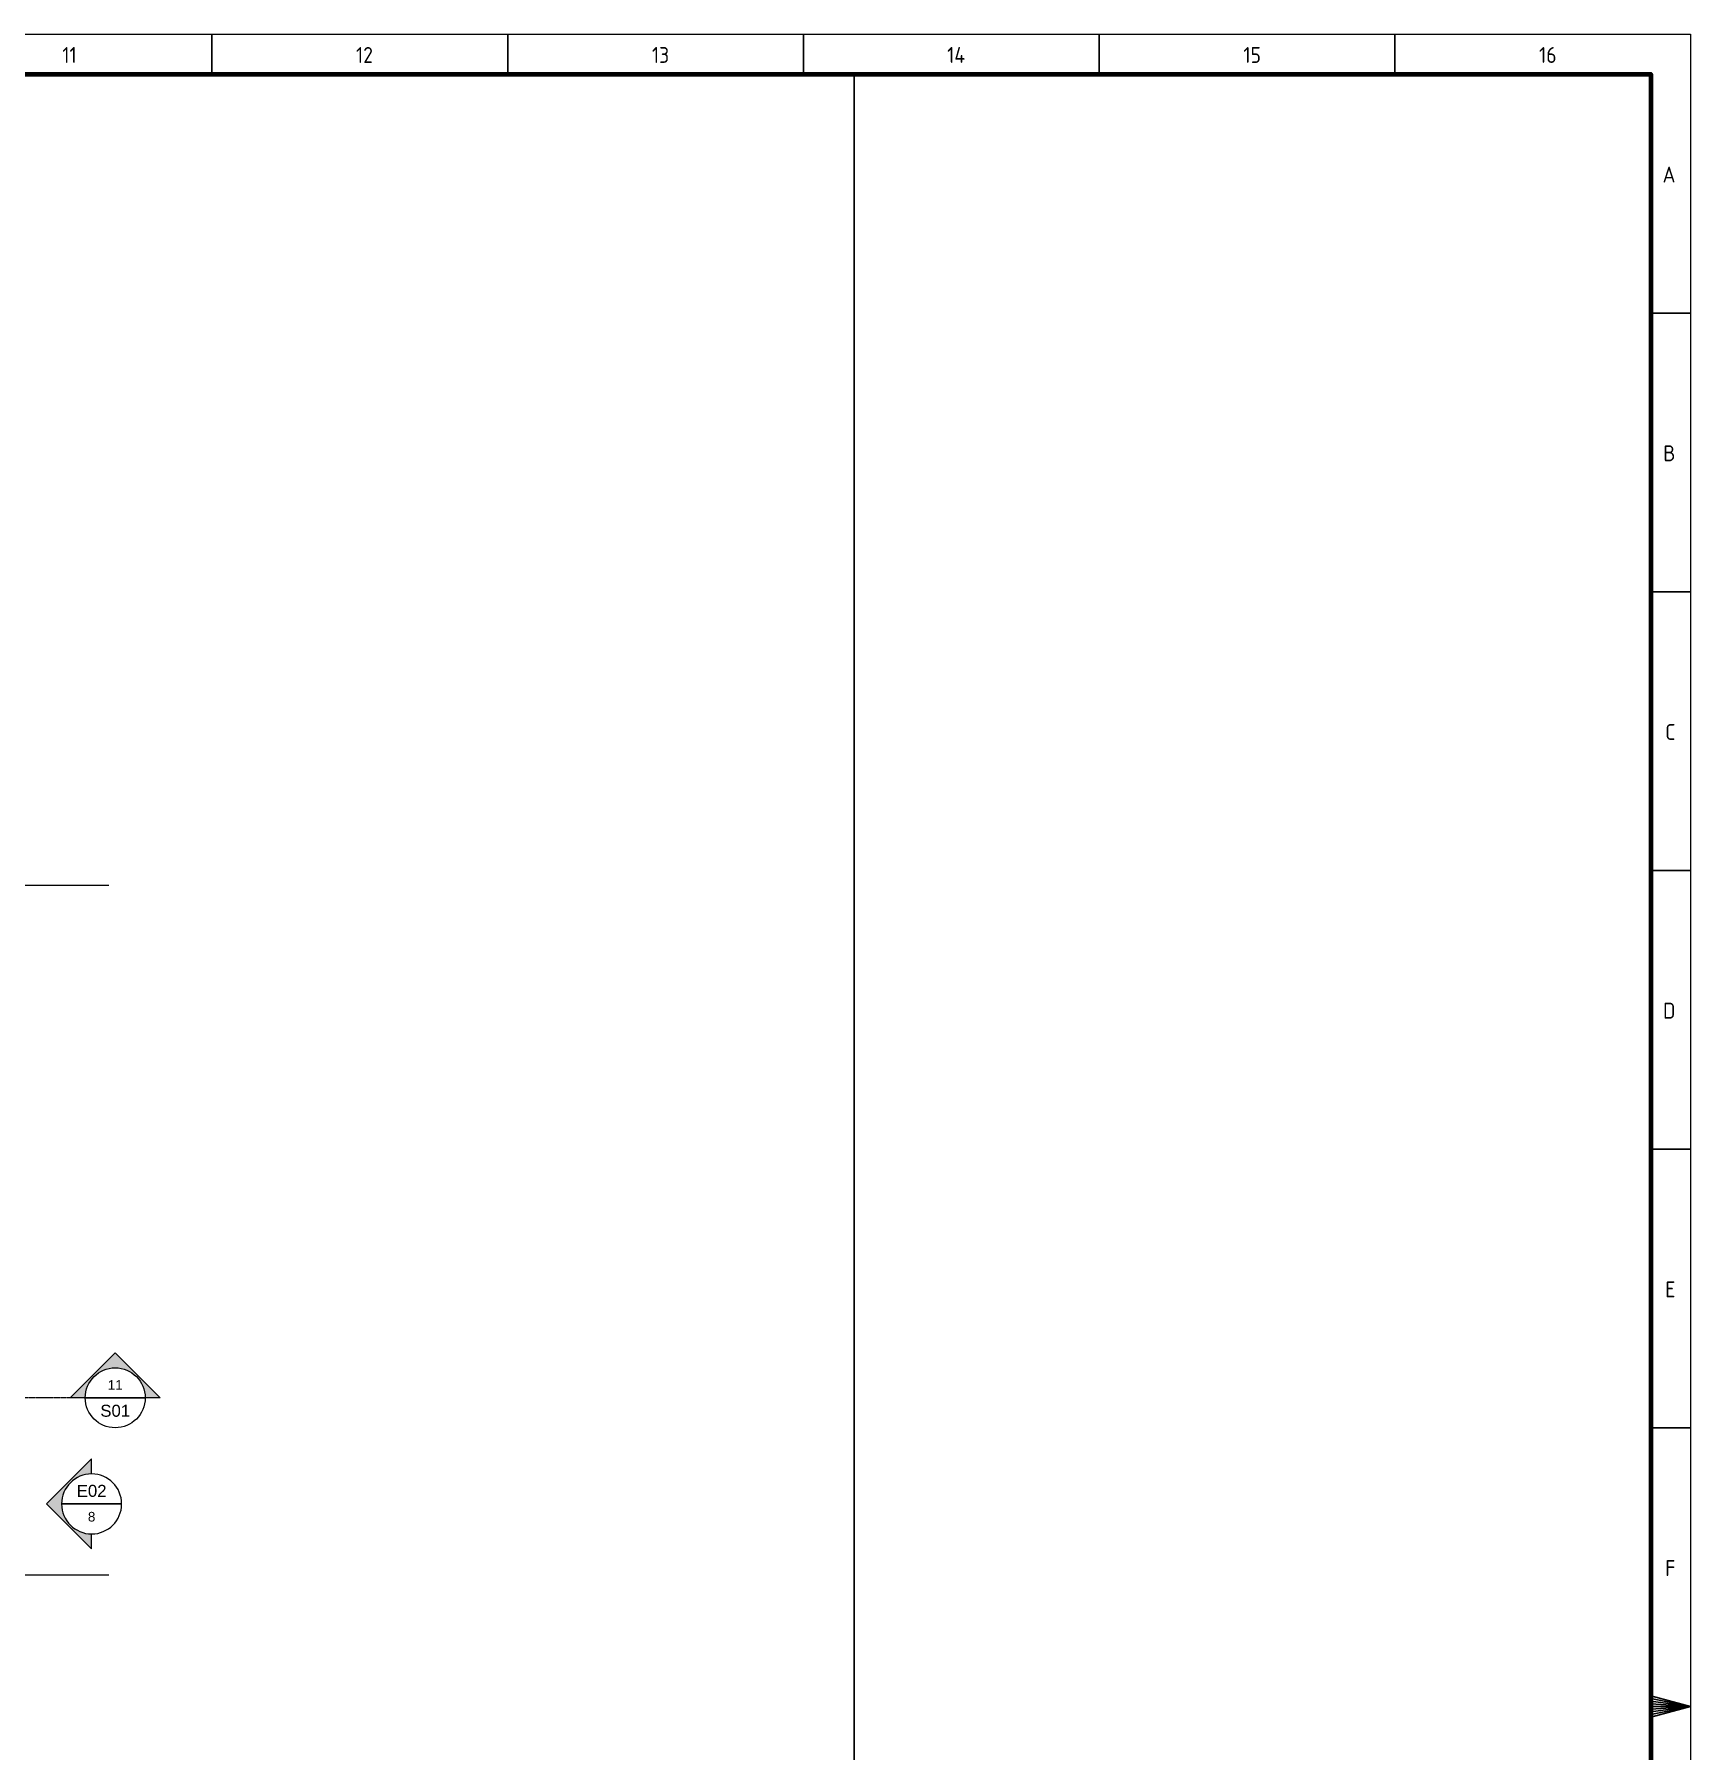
# Model space of a CAD drawing. Header units: inches. Extents: x 735 to 7643, y 526 to 1733.
# Drawn here: x 5314 to 5867, y 1161 to 1733 of the extents above; entities that cross this region are included whole.
import ezdxf
from ezdxf.enums import TextEntityAlignment as Align

# ---------------------------------------------------------------- set-up
doc = ezdxf.new("R2010")
doc.units = ezdxf.units.IN
doc.header["$MEASUREMENT"] = 0
doc.linetypes.add('ACAD_ISO12W100', pattern=[21, 12, -3, 0, -3, 0, -3])
doc.linetypes.add('PHANTOMX2', pattern=[5, 2.5, -0.5, 0.5, -0.5, 0.5, -0.5])
doc.layers.add('Elevation Marker', color=252, linetype='Continuous', lineweight=15)
doc.layers.add('grid', color=9, linetype='Continuous', lineweight=13)
doc.layers.add('TEG BORDER', color=7, linetype='Continuous')
doc.styles.add('Arial', font='arial.ttf')
doc.styles.add('TEG BORDER', font='isocp.shx')

# ---------------------------------------------------------------- blocks, each defined once
blk = doc.blocks.new('TEG BORDER A2')
for p, q in [((408.3749999999973, 420), (408.3749999999973, 415)), ((445.4999999999964, 420), (445.4999999999964, 415)), ((482.6249999999955, 420), (482.6249999999955, 415)), ((519.7499999999945, 420), (519.7499999999945, 415)), ((556.8749999999936, 420), (556.8749999999936, 415)), ((594, 385), (589, 385)), ((594, 350), (589, 350)), ((594, 315), (589, 315)), ((594, 279.9999999999991), (589, 279.9999999999991)), ((594, 244.9999999999991), (589, 244.9999999999991)), ((588.9999999999991, 210), (593.9999999999982, 210)), ((592.7499999999991, 210), (590.2499999999991, 210))]:
    blk.add_line(p, q)
at = {"linetype": 'Continuous'}
blk.add_line((489, 414.9999999999999), (5.000000000000028, 414.9999999999999), dxfattribs=at)
at = {"color": 5, "lineweight": 15}
blk.add_lwpolyline([(0, 420), (594, 420), (594, 0), (0, 0)], close=True, dxfattribs=at)
at = {"lineweight": 100}
blk.add_lwpolyline([(5, 415), (589, 415), (589, 5), (5, 5)], close=True, dxfattribs=at)
blk.add_lwpolyline([(593.9999999999982, 210), (589, 211.3397459621547), (589, 208.6602540378444), (593.9999999999982, 210), (589, 211.0048094716158), (589, 210.6698729810769), (593.9999999999982, 210), (589, 210.3349364905389), (589, 209.6650635094602), (593.9999999999982, 210), (589, 209.3301270189222), (589, 208.9951905283842), (593.9999999999982, 210)])
at = {"layer": 'TEG BORDER'}
blk.add_line((489, 116), (489, 414.9999999999999), dxfattribs=at)
at = {"char_height": 2, "style": 'TEG BORDER'}
for s, insert, attachment_point in [('\\pi0.3;11', (389.2968936619491, 418.4066706350775), 1), ('\\pi0.039941;12', (426.4218936619482, 418.4066706350775), 1), ('\\pi0.058579;13', (463.5468936619473, 418.4066706350775), 1), ('\\pi1.1102e-016;14', (500.6718936619463, 418.4066706350775), 1), ('\\pi0.058579;15', (537.7968936619454, 418.4066706350775), 1), ('\\pi0.050394;16', (574.9218936619445, 418.4066706350775), 1), ('A', (592.0903690648565, 403.388922663537), 3), ('B', (592.0903690648565, 368.388922663537), 3), ('C', (592.0903690648565, 333.388922663537), 3), ('D', (592.0903690648565, 298.3889226635361), 3), ('E', (592.0903690648565, 263.3889226635361), 3), ('F', (592.0903690648565, 228.3889226635379), 3)]:
    blk.add_mtext_dynamic_manual_height_columns(s, width=2, gutter_width=1, heights=[0], dxfattribs=dict(at, insert=insert, attachment_point=attachment_point))

msp = doc.modelspace()

# ---------------------------------------------------------------- hatches: boundary and pattern name
at = {"layer": 'Elevation Marker'}
h = msp.add_hatch(color=256, dxfattribs=at)
h.dxf.hatch_style = 1
edge = h.paths.add_edge_path()
edge.add_line((5351.418198121712, 1278.242050298693), (5356.418198119092, 1278.242050298693))
edge.add_line((5356.418198119092, 1278.242050298693), (5341.41819812695, 1293.242050290835))
edge.add_line((5341.41819812695, 1293.242050290835), (5326.418198134808, 1278.242050298693))
edge.add_line((5326.418198134808, 1278.242050298693), (5331.418198132189, 1278.242050298693))
edge.add_ellipse((5341.41819812695, 1278.242050298693), major_axis=(7.071067808166847, -7.07106780816684), ratio=0.9999999999983927, start_angle=134.9999999999543, end_angle=225.000000000046, ccw=False)
edge.add_ellipse((5341.41819812695, 1278.242050298693), major_axis=(-7.071067808166843, -7.071067808166845), ratio=0.999999999998393, start_angle=134.999999999954, end_angle=225.000000000046, ccw=False)
h = msp.add_hatch(color=256, dxfattribs=at)
h.dxf.hatch_style = 1
edge = h.paths.add_edge_path()
edge.add_line((5333.557995385083, 1232.85205087933), (5333.557995385083, 1227.852050881949))
edge.add_line((5333.557995385083, 1227.852050881949), (5318.557995392941, 1242.852050874091))
edge.add_line((5318.557995392941, 1242.852050874091), (5333.557995385083, 1257.852050866233))
edge.add_line((5333.557995385083, 1257.852050866233), (5333.557995385083, 1252.852050868853))
edge.add_ellipse((5333.557995385083, 1242.852050874091), major_axis=(7.07106780816684, -7.071067808166847), ratio=0.9999999999983927, start_angle=134.999999999954, end_angle=225.0000000000457)
edge.add_ellipse((5333.557995385083, 1242.852050874091), major_axis=(7.071067808166845, 7.071067808166843), ratio=0.999999999998393, start_angle=134.999999999954, end_angle=225.000000000046)

# ---------------------------------------------------------------- linework, layer by layer
for p, q in [((5341.41819812695, 1293.242050290835), (5326.418198134808, 1278.242050298693)), ((5356.418198119092, 1278.242050298693), (5341.41819812695, 1293.242050290835)), ((5331.418198132189, 1278.242050298693), (5326.418198134808, 1278.242050298693)), ((5356.418198119092, 1278.242050298693), (5351.418198121712, 1278.242050298693)), ((5318.557995392941, 1242.852050874091), (5333.557995385083, 1257.852050866233)), ((5333.557995385083, 1252.852050868853), (5333.557995385083, 1257.852050866233)), ((5333.557995385083, 1227.852050881949), (5318.557995392941, 1242.852050874091)), ((5333.557995385083, 1227.852050881949), (5333.557995385083, 1232.85205087933))]:
    msp.add_line(p, q, dxfattribs=at)
at = {"layer": 'Elevation Marker', "linetype": 'ACAD_ISO12W100', "ltscale": 0.02}
msp.add_line((5326.418198134808, 1278.242050298693), (4646.521164846927, 1278.242050298693), dxfattribs=at)
at = {"layer": 'Elevation Marker', "linetype": 'ByBlock'}
for p, q in [((5351.418198116502, 1278.242050293455), (5331.418198126979, 1278.242050293455)), ((5331.418198126979, 1278.242050293455), (5351.418198126979, 1278.242050293455)), ((5343.557995379844, 1242.852050874091), (5323.557995390322, 1242.852050874091)), ((5323.557995390322, 1242.852050874091), (5343.557995390322, 1242.852050874091))]:
    msp.add_line(p, q, dxfattribs=at)
at = {"layer": 'Elevation Marker'}
msp.add_ellipse((5341.418198121741, 1278.242050293455), major_axis=(-7.071067808170274, -7.071067808170273), ratio=0.9999999999974231, start_param=5.497787143780849, end_param=11.78097245096044, dxfattribs=at)
at = {"layer": 'Elevation Marker', "extrusion": (0, 0, -1)}
msp.add_ellipse((5333.557995385083, 1242.852050874091), major_axis=(-7.071067808170274, 7.071067808170273), ratio=0.9999999999974231, start_param=5.497787143780849, end_param=11.78097245096044, dxfattribs=at)
at = {"layer": 'grid', "linetype": 'PHANTOMX2', "ltscale": 0.2}
for p, q in [((5339.23333017173, 1449.084824932681), (4648.234077833244, 1449.084824932681)), ((5339.233330171759, 1219.084824932739), (4648.234077833273, 1219.084824932739))]:
    msp.add_line(p, q, dxfattribs=at)

# ---------------------------------------------------------------- block references
at = {"color": 8, "lineweight": 20, "xscale": 2.6554, "yscale": 2.6554, "zscale": 2.6554}
msp.add_blockref('TEG BORDER A2', (4289.261240322842, 617.6577110749859), dxfattribs=at)

# ---------------------------------------------------------------- texts
at = {"layer": 'Elevation Marker', "style": 'Arial'}
for tag, text, height, p in [('11', 'IN-201', 3.200000000000001, (5341.418198126979, 1284.134373840439)), ('S01', 'De-A', 4.000000000000002, (5341.418198126979, 1275.935602686834)), ('E02', 'De-A', 4.000000000000002, (5333.557995390322, 1249.223982791766)), ('8', 'IN-201', 3.200000000000001, (5333.557995390322, 1240.201200724143))]:
    msp.add_attdef(tag, text=text, height=height, dxfattribs=at).set_placement(p, align=Align.TOP_CENTER)

doc.saveas('drawing.dxf')
